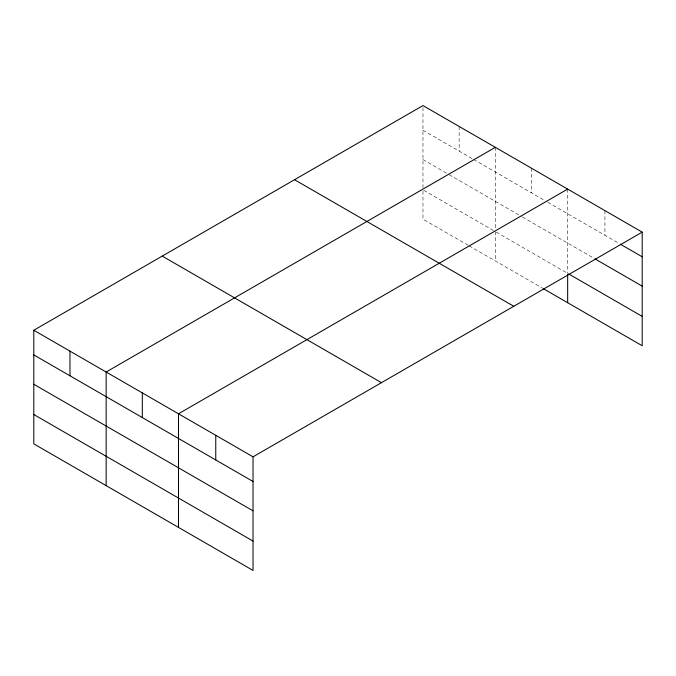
<?xml version="1.0" encoding="UTF-8"?>
<svg xmlns="http://www.w3.org/2000/svg" width="676" height="676" viewBox="0 0 676 676"><rect width="100%" height="100%" fill="white"/><g stroke="black" fill="none" stroke-linecap="round" stroke-linejoin="round"><path stroke-width="0.51" stroke-dasharray="3.38 2.54" d="M422.973 130.223L472.71 158.944M473.614 159.46L544.146 200.189M547.771 202.276L619.478 243.673M422.973 159.578L448.289 174.197M449.194 174.721L521.542 216.489M522.447 217.013L594.027 258.333M423.877 190.345L493.505 230.55M496.218 232.113L566.758 272.834M468.189 245.278L422.973 219.176L422.973 189.821M469.093 245.802L542.338 288.094M604.927 210.616L604.927 235.282M567.663 189.103L567.663 273.358M531.488 168.223L531.488 192.88M495.314 147.334L495.314 229.502M495.314 231.589L495.314 260.944M459.148 126.454L459.148 151.111M422.973 107.619L422.973 187.734"/><path stroke-width="1.01" d="M33.8 330.251L253.027 456.824L253.027 570.434L33.8 443.862L33.8 330.251L422.973 105.566L642.2 232.138L642.2 345.749L543.242 288.618M495.314 147.334L106.149 372.02L106.149 485.63M567.663 189.103L178.489 413.788L178.489 527.398M253.027 456.824L642.2 232.138M620.382 244.205L642.2 256.795M594.931 258.857L642.2 286.151M568.575 273.881L642.2 316.393M294.542 179.715L513.777 306.287M162.223 256.103L381.458 382.675M33.8 354.908L253.027 481.481M33.8 384.264L253.027 510.836M33.8 414.506L253.027 541.079M567.663 274.405L567.663 302.713M215.762 435.31L215.762 459.967M142.315 392.908L142.315 417.565M69.974 351.14L69.974 375.797"/></g></svg>
